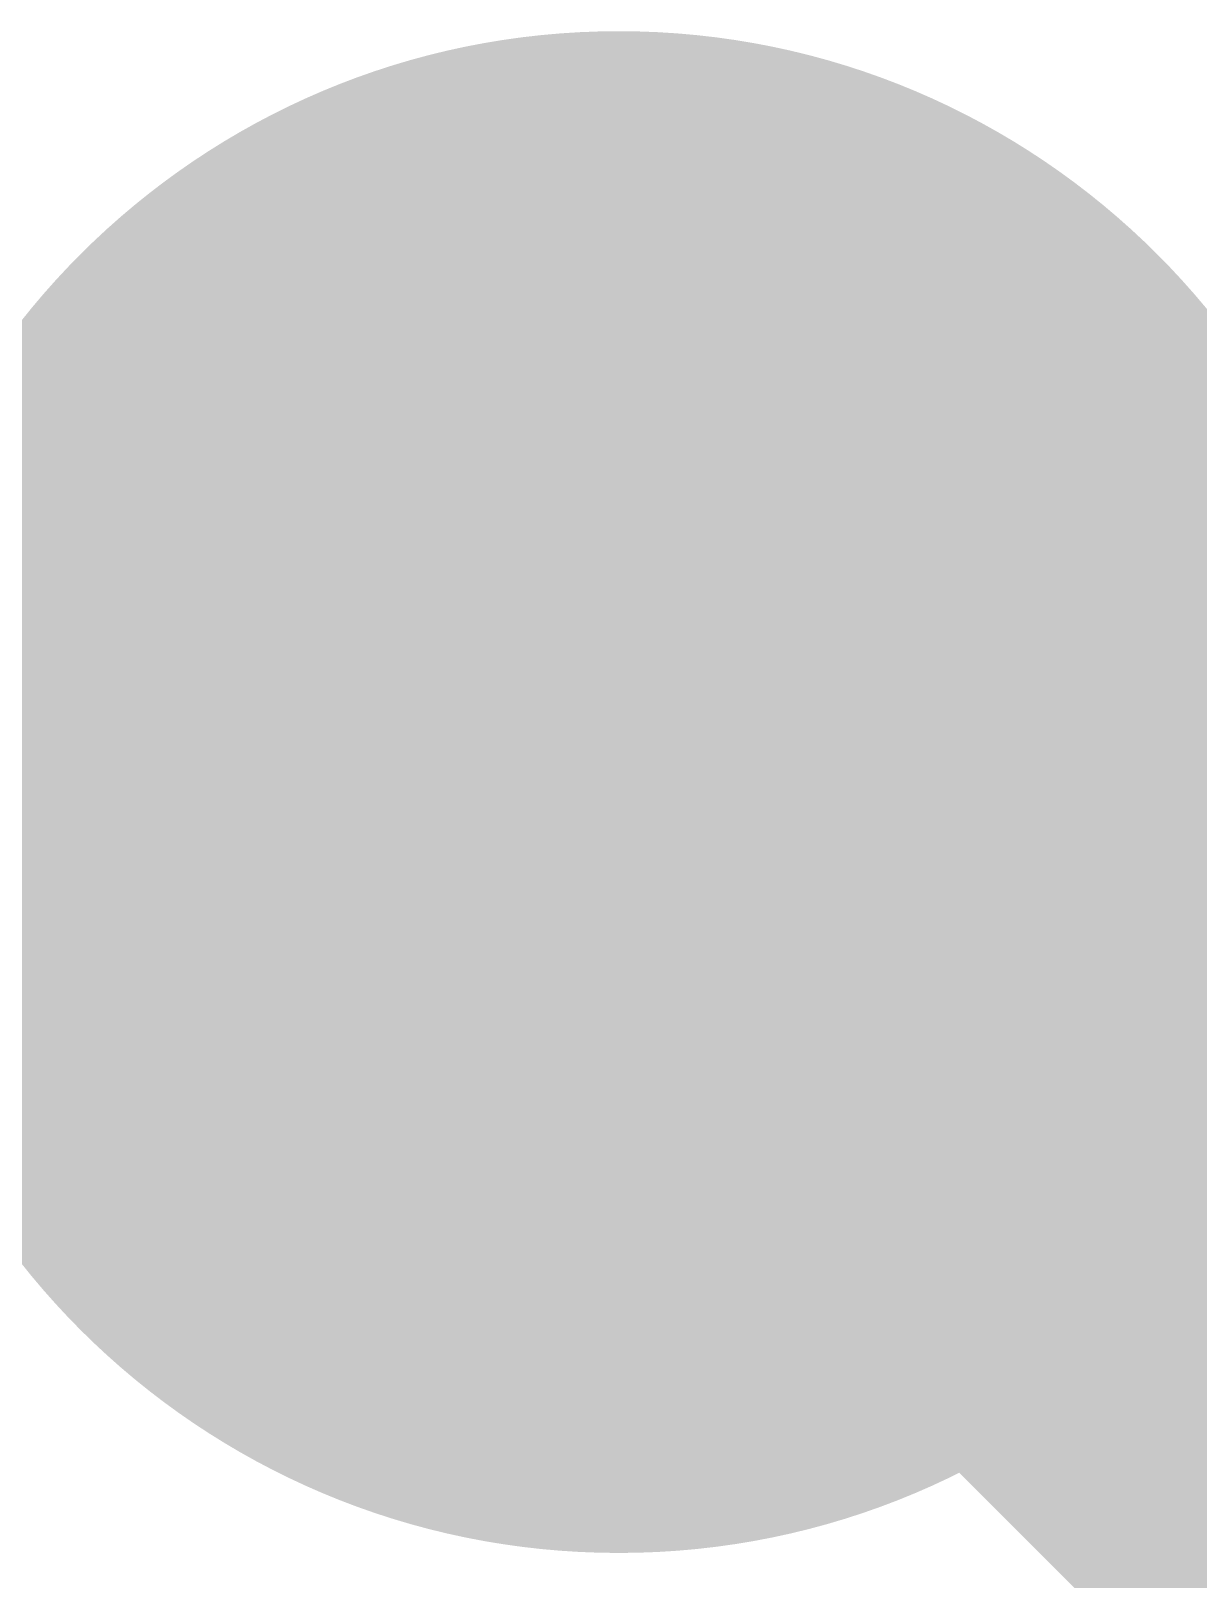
# Model space of a CAD drawing. Header units: inches. Extents: x 22 to 371, y 55 to 284.
# Drawn here: x 89.853 to 90.469, y 138.808 to 139.625 of the extents above; entities that cross this region are included whole.
import ezdxf

# ---------------------------------------------------------------- set-up
doc = ezdxf.new("R2010")
doc.units = ezdxf.units.IN
for name, color, linetype in [('Bottom Layer', 5, 'Continuous'), ('Bottom Solder', 6, 'Continuous'), ('Drill Drawing', 1, 'Continuous'), ('Layer 1', 16, 'Continuous'), ('Layer 2', 76, 'Continuous'), ('Top Layer', 1, 'Continuous'), ('Top Solder', 216, 'Continuous'), ('Via Holes', 16, 'Continuous')]:
    doc.layers.add(name, color=color, linetype=linetype)

msp = doc.modelspace()

# ---------------------------------------------------------------- hatches: boundary and pattern name
at = {"layer": 'Bottom Layer'}
h = msp.add_hatch(color=5, dxfattribs=at)
edge = h.paths.add_edge_path()
edge.add_arc((90.16369, 139.22291), 0.3, 0, 360)
at = {"layer": 'Bottom Solder'}
h = msp.add_hatch(color=6, dxfattribs=at)
edge = h.paths.add_edge_path()
edge.add_arc((90.16369, 139.22291), 0.4016, 0, 360)
at = {"layer": 'Layer 1'}
h = msp.add_hatch(color=16, dxfattribs=at)
edge = h.paths.add_edge_path()
edge.add_arc((90.16369, 139.22291), 0.3, 0, 360)
at = {"layer": 'Layer 2'}
h = msp.add_hatch(color=76, dxfattribs=at)
edge = h.paths.add_edge_path()
edge.add_arc((90.16369, 139.22291), 0.3, 0, 360)
at = {"layer": 'Top Layer'}
h = msp.add_hatch(color=1, dxfattribs=at)
edge = h.paths.add_edge_path()
edge.add_arc((90.16369, 139.22291), 0.3, 0, 360)
at = {"layer": 'Top Solder'}
h = msp.add_hatch(color=216, dxfattribs=at)
edge = h.paths.add_edge_path()
edge.add_arc((90.16369, 139.22291), 0.4016, 0, 360)
at = {"layer": 'Via Holes'}
h = msp.add_hatch(color=7, dxfattribs=at)
edge = h.paths.add_edge_path()
edge.add_arc((90.16369, 139.22291), 0.15, 0, 360)

# ---------------------------------------------------------------- linework, layer by layer
at = {"layer": 'Bottom Layer'}
msp.add_lwpolyline([(90.16369, 139.22291, 0.254, 0.254, 0), (91.39492, 139.22291, 0.254, 0.254, 0)], format="xyseb", dxfattribs=at)
msp.add_lwpolyline([(90.10019, 139.22291, 0.127, 0.127, 1), (90.22719, 139.22291, 0.127, 0.127, 1)], format="xyseb", close=True, dxfattribs=at)
at = {"layer": 'Drill Drawing'}
for points in [[(89.90969, 139.47691, 0.0508, 0.0508, 0), (90.16369, 139.34991, 0.0508, 0.0508, 0)], [(89.90969, 139.47691, 0.0508, 0.0508, 0), (90.03669, 139.22291, 0.0508, 0.0508, 0)], [(90.16369, 139.34991, 0.0508, 0.0508, 0), (90.41769, 139.47691, 0.0508, 0.0508, 0)], [(90.29069, 139.22291, 0.0508, 0.0508, 0), (90.41769, 139.47691, 0.0508, 0.0508, 0)], [(89.90969, 138.96891, 0.0508, 0.0508, 0), (90.03669, 139.22291, 0.0508, 0.0508, 0)], [(90.29069, 139.22291, 0.0508, 0.0508, 0), (90.41769, 138.96891, 0.0508, 0.0508, 0)], [(89.90969, 138.96891, 0.0508, 0.0508, 0), (90.16369, 139.09591, 0.0508, 0.0508, 0)], [(90.16369, 139.09591, 0.0508, 0.0508, 0), (90.41769, 138.96891, 0.0508, 0.0508, 0)]]:
    msp.add_lwpolyline(points, format="xyseb", dxfattribs=at)
for points in [[(89.89699, 139.47691, 0.0254, 0.0254, 1), (89.92239, 139.47691, 0.0254, 0.0254, 1)], [(89.89699, 139.47691, 0.0254, 0.0254, 1), (89.92239, 139.47691, 0.0254, 0.0254, 1)], [(90.40499, 139.47691, 0.0254, 0.0254, 1), (90.43039, 139.47691, 0.0254, 0.0254, 1)], [(90.40499, 139.47691, 0.0254, 0.0254, 1), (90.43039, 139.47691, 0.0254, 0.0254, 1)], [(90.15099, 139.34991, 0.0254, 0.0254, 1), (90.17639, 139.34991, 0.0254, 0.0254, 1)], [(90.15099, 139.34991, 0.0254, 0.0254, 1), (90.17639, 139.34991, 0.0254, 0.0254, 1)], [(90.02399, 139.22291, 0.0254, 0.0254, 1), (90.04939, 139.22291, 0.0254, 0.0254, 1)], [(90.02399, 139.22291, 0.0254, 0.0254, 1), (90.04939, 139.22291, 0.0254, 0.0254, 1)], [(90.27799, 139.22291, 0.0254, 0.0254, 1), (90.30339, 139.22291, 0.0254, 0.0254, 1)], [(90.27799, 139.22291, 0.0254, 0.0254, 1), (90.30339, 139.22291, 0.0254, 0.0254, 1)], [(90.15099, 139.09591, 0.0254, 0.0254, 1), (90.17639, 139.09591, 0.0254, 0.0254, 1)], [(90.15099, 139.09591, 0.0254, 0.0254, 1), (90.17639, 139.09591, 0.0254, 0.0254, 1)], [(89.89699, 138.96891, 0.0254, 0.0254, 1), (89.92239, 138.96891, 0.0254, 0.0254, 1)], [(89.89699, 138.96891, 0.0254, 0.0254, 1), (89.92239, 138.96891, 0.0254, 0.0254, 1)], [(90.40499, 138.96891, 0.0254, 0.0254, 1), (90.43039, 138.96891, 0.0254, 0.0254, 1)], [(90.40499, 138.96891, 0.0254, 0.0254, 1), (90.43039, 138.96891, 0.0254, 0.0254, 1)]]:
    msp.add_lwpolyline(points, format="xyseb", close=True, dxfattribs=at)
at = {"layer": 'Top Layer'}
msp.add_lwpolyline([(90.16369, 139.22291, 0.254, 0.254, 0), (91.93059, 137.45601, 0.254, 0.254, 0)], format="xyseb", dxfattribs=at)
msp.add_lwpolyline([(90.10019, 139.22291, 0.127, 0.127, 1), (90.22719, 139.22291, 0.127, 0.127, 1)], format="xyseb", close=True, dxfattribs=at)

doc.saveas('drawing.dxf')
